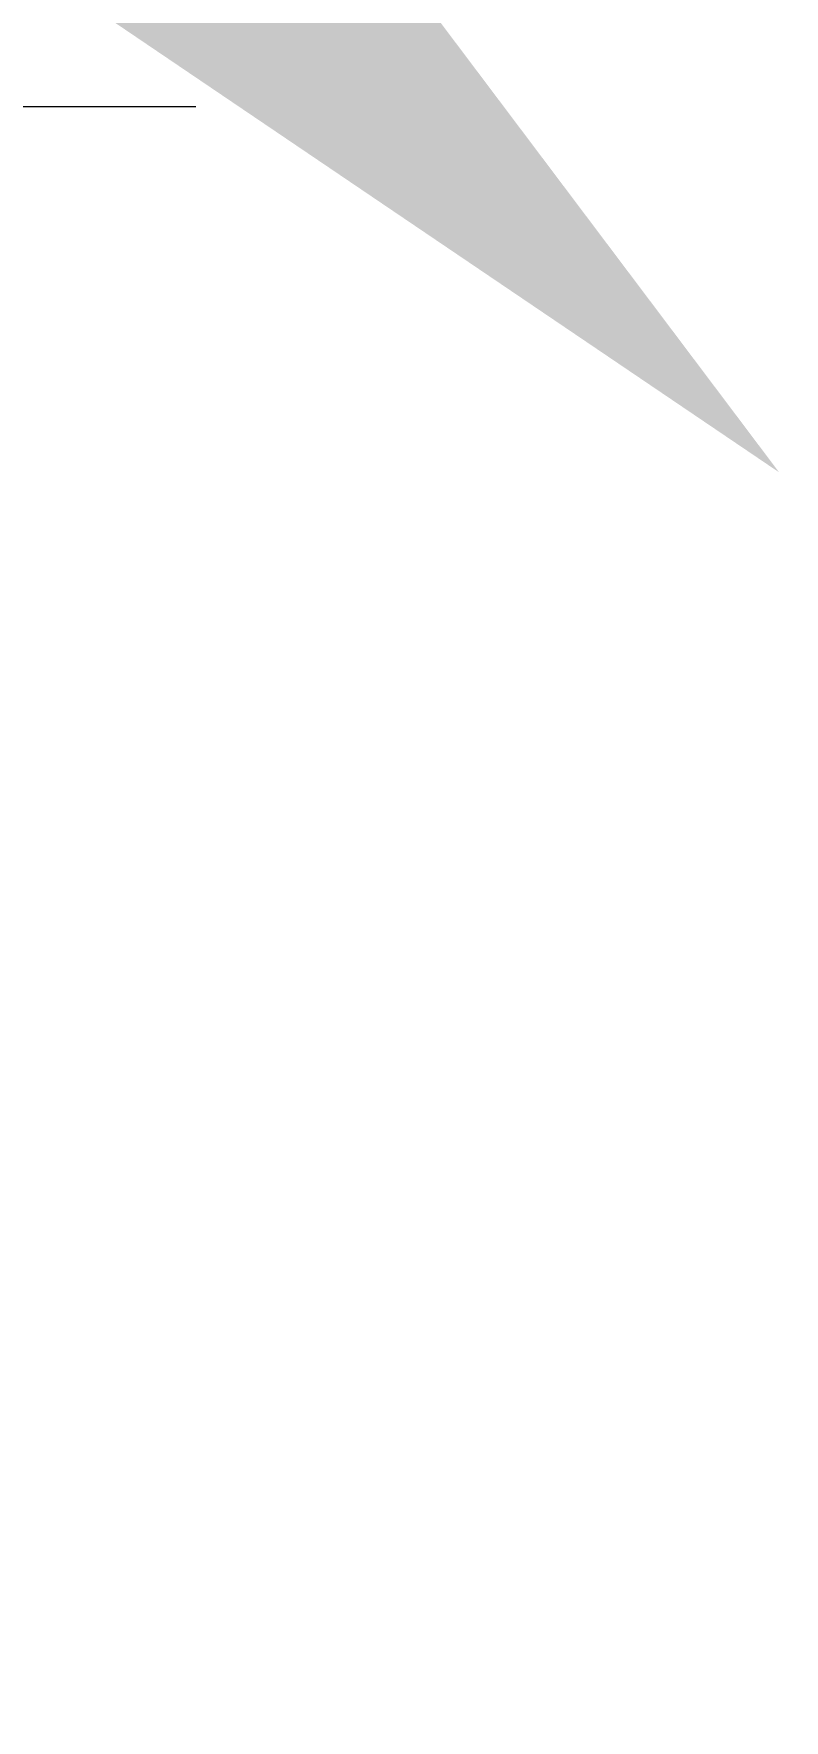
# Model space of a CAD drawing. Extents: x 0 to 395, y 0 to 289.
# Drawn here: x 289.44 to 292.1, y 200.42 to 206.39 of the extents above; entities that cross this region are included whole.
import ezdxf

# ---------------------------------------------------------------- set-up
doc = ezdxf.new("R2010")
doc.units = 0
doc.header["$LTSCALE"] = 10
doc.header["$MEASUREMENT"] = 0
doc.header["$PDMODE"] = 3
doc.header["$PDSIZE"] = -10
doc.layers.get('0').update_dxf_attribs({"linetype": 'CONTINUOUS'})
doc.layers.get('DEFPOINTS').update_dxf_attribs({"linetype": 'CONTINUOUS'})
doc.styles.add('Daelim Dimension', font='')
doc.styles.get('Daelim Dimension').set_extended_font_data('나눔고딕')
doc.dimstyles.new('DEFAULT', dxfattribs={"dimscale": 2, "dimtxt": 2, "dimasz": 2, "dimexe": 0, "dimexo": 2, "dimgap": 1, "dimtad": 1, "dimdec": 0, "dimzin": 9, "dimdsep": 46, "dimtxsty": 'Daelim Dimension', "dimcen": 0.5, "dimclrd": 5, "dimclre": 5, "dimclrt": 256, "dimadec": 1, "dimazin": 0, "dimtfac": 1, "dimtdec": 0, "dimtix": 1, "dimtmove": 0, "dimatfit": 3, "dimfxl": 1, "dimtolj": 1, "dimtzin": 1, "dimlwd": 9, "dimlwe": 9, "dimarcsym": 0})

# ---------------------------------------------------------------- blocks, each defined once
blk = doc.blocks.new('*D3')
at = {"color": 5, "linetype": 'ByBlock', "lineweight": 9, "ltscale": 0.5, "transparency": 16777216}
for p, q in [((290.0153, 206.1316), (281.6362, 206.1316)), ((281.6362, 178.1316), (281.6362, 202.1316)), ((286.0153, 174.1316), (281.6362, 174.1316))]:
    blk.add_line(p, q, dxfattribs=at)
at = {"color": 5, "ltscale": 0.5, "transparency": 16777216}
for points in [[(280.9695, 202.1316), (282.3028, 202.1316), (281.6362, 206.1316)], [(280.9695, 178.1316), (282.3028, 178.1316), (281.6362, 174.1316)]]:
    blk.add_solid(points, dxfattribs=at)
at = {"layer": 'DEFPOINTS', "color": 0, "ltscale": 0.5, "transparency": 16777216}
for p in [(281.6362, 206.1316), (294.0153, 206.1316), (290.0153, 174.1316)]:
    blk.add_point(p, dxfattribs=at)
at = {"color": 7, "ltscale": 0.5, "transparency": 16777216, "insert": (276.3658, 190.1316), "char_height": 6, "attachment_point": 5, "rotation": 90, "style": 'Daelim Dimension'}
blk.add_mtext('\\A1;32', dxfattribs=at)

msp = doc.modelspace()

# ---------------------------------------------------------------- linework, layer by layer
at = {"color": 5, "ltscale": 0.5}
msp.add_solid([(290.2507, 207.2676), (292.0794, 204.8374), (289.5614, 206.5431)], dxfattribs=at)

# ---------------------------------------------------------------- dimensions: what is measured, and where the dimension line sits
dim = msp.add_linear_dim(base=(281.6362, 206.1316), p1=(290.0153, 174.1316), p2=(294.0153, 206.1316), angle=90, dimstyle='DEFAULT', override={"dimtxt": 3, "dimclrd": 5, "dimclre": 5, "dimclrt": 7, "dimfxl": 1.25, "dimarcsym": 1}, dxfattribs=at)
dim.commit()
dim.dimension.update_dxf_attribs({"geometry": '*D3', "text_midpoint": (276.3658, 190.1316)})

doc.saveas('drawing.dxf')
